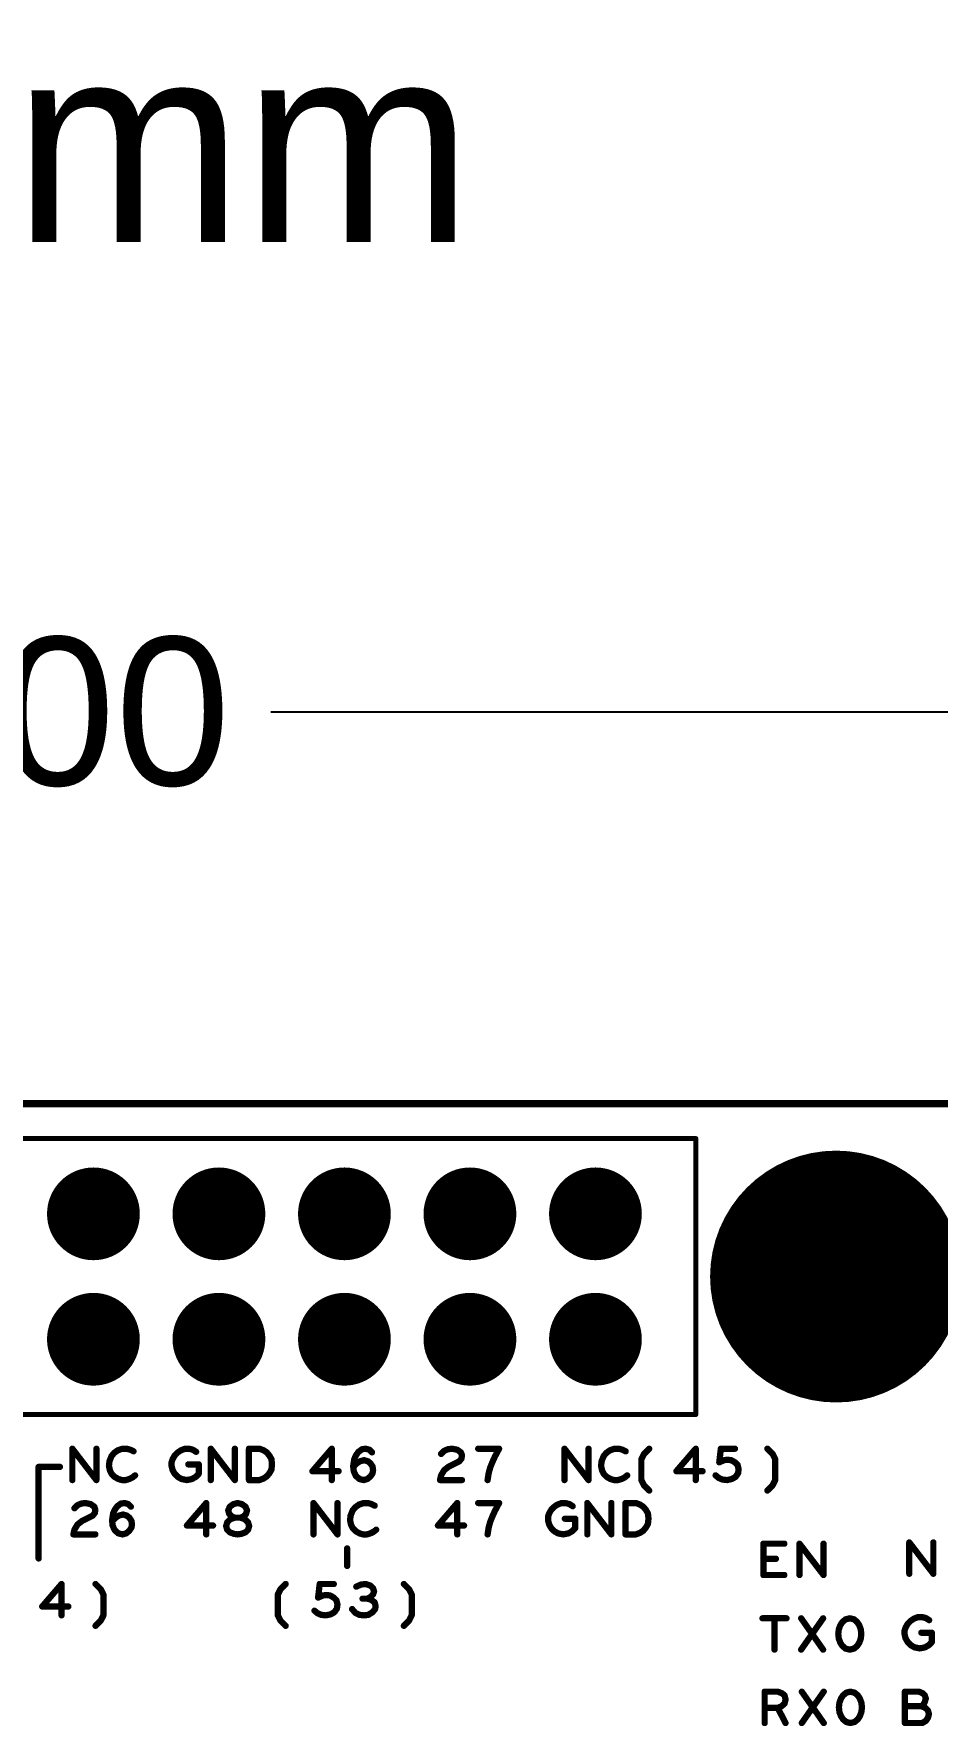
# Model space of a CAD drawing. Extents: x -12 to 107, y 8 to 106.
# Drawn here: x 46.26 to 64.55, y 71.89 to 106.17 of the extents above; entities that cross this region are included whole.
import ezdxf

# ---------------------------------------------------------------- set-up
doc = ezdxf.new("R2010")
doc.units = 0
doc.header["$MEASUREMENT"] = 0
doc.layers.get('0').update_dxf_attribs({"linetype": 'CONTINUOUS'})
doc.layers.get('Defpoints').update_dxf_attribs({"linetype": 'CONTINUOUS'})
doc.layers.add('SILK_TOP_ART', color=251, linetype='CONTINUOUS', true_color=0x636466)
doc.layers.add('SOLDER_TOP_ART', color=18, linetype='CONTINUOUS', true_color=0x000000)
doc.styles.get("Standard").update_dxf_attribs({"font": 'arial.ttf'})
doc.dimstyles.get("Standard").update_dxf_attribs({"dimtxt": 3, "dimasz": 3, "dimexe": 0.18, "dimexo": 0, "dimgap": 1, "dimtad": 0, "dimtih": 1, "dimtoh": 1, "dimzin": 0, "dimdsep": 46, "dimtxsty": 'Standard', "dimcen": 0.09, "dimadec": 0, "dimazin": 0, "dimtfac": 1, "dimtofl": 0, "dimtmove": 2, "dimatfit": 3, "dimfxl": 1, "dimtolj": 1, "dimtzin": 0, "dimarcsym": 0})

# ---------------------------------------------------------------- blocks, each defined once
blk = doc.blocks.new('ROUND_217')
at = {"const_width": 0.0508}
blk.add_lwpolyline([(-0.0254, 0, 1), (0.0254, 0, 1)], format="xyb", close=True, dxfattribs=at)
blk = doc.blocks.new('ROUND_162')
at = {"const_width": 0.0635}
blk.add_lwpolyline([(-0.03175, 0, 1), (0.03175, 0, 1)], format="xyb", close=True, dxfattribs=at)
blk = doc.blocks.new('ROUND_340')
at = {"const_width": 2.55}
blk.add_lwpolyline([(-1.275, 0, 1), (1.275, 0, 1)], format="xyb", close=True, dxfattribs=at)
blk = doc.blocks.new('ROUND_345')
at = {"const_width": 0.939}
blk.add_lwpolyline([(-0.4695, 0, 1), (0.4695, 0, 1)], format="xyb", close=True, dxfattribs=at)
blk = doc.blocks.new('*D166')
at = {"color": 0, "linetype": 'Continuous', "lineweight": -2, "transparency": 16777216}
for p, q in [((1, 82.462), (1, 92.608)), ((89, 82.462), (89, 92.608)), ((4, 92.428), (38.941, 92.428)), ((86, 92.428), (51.059, 92.428))]:
    blk.add_line(p, q, dxfattribs=at)
at = {"color": 0, "linetype": 'Continuous', "transparency": 16777216}
for points in [[(4, 92.928), (4, 91.928), (1, 92.428)], [(86, 92.928), (86, 91.928), (89, 92.428)]]:
    blk.add_solid(points, dxfattribs=at)
at = {"layer": 'Defpoints', "color": 0, "linetype": 'Continuous', "transparency": 16777216}
for p in [(89, 92.428), (1, 82.462), (89, 82.462)]:
    blk.add_point(p, dxfattribs=at)
at = {"color": 0, "linetype": 'Continuous', "transparency": 16777216, "insert": (45, 92.428), "char_height": 3, "attachment_point": 5}
blk.add_mtext('\\A1;88.00', dxfattribs=at)

msp = doc.modelspace()

# ---------------------------------------------------------------- linework, layer by layer
at = {"layer": 'SILK_TOP_ART'}
for points, const_width in [([(87, 84.5), (35, 84.5)], 0.1524), ([(7.338, 83.794), (59.662, 83.794)], 0.1016), ([(59.662, 83.794), (59.662, 78.206)], 0.1016), ([(59.662, 78.206), (7.338, 78.206)], 0.1016), ([(47.0434, 76.8783), (47.0434, 77.5133)], 0.127), ([(47.0434, 77.5133), (47.5302, 76.8783)], 0.127), ([(47.5302, 76.8783), (47.5302, 77.5133)], 0.127), ([(47.8901, 77.4286), (47.8371, 77.3651)], 0.127), ([(47.9641, 77.4815), (47.8901, 77.4286)], 0.127), ([(48.0594, 77.5133), (47.9641, 77.4815)], 0.127), ([(48.1441, 77.5133), (48.0594, 77.5133)], 0.127), ([(48.2181, 77.4921), (48.1441, 77.5133)], 0.127), ([(48.2816, 77.4604), (48.2181, 77.4921)], 0.127), ([(49.1151, 77.3757), (49.1786, 77.4392)], 0.127), ([(49.1786, 77.4392), (49.2421, 77.4815)], 0.127), ([(49.2421, 77.4815), (49.3268, 77.5133)], 0.127), ([(49.3268, 77.5133), (49.4009, 77.5133)], 0.127), ([(49.4009, 77.5133), (49.4855, 77.4921)], 0.127), ([(49.4855, 77.4921), (49.5491, 77.4498)], 0.127), ([(49.8454, 76.8783), (49.8454, 77.5133)], 0.127), ([(49.8454, 77.5133), (50.3322, 76.8783)], 0.127), ([(50.3322, 76.8783), (50.3322, 77.5133)], 0.127), ([(50.618, 76.8783), (50.618, 77.5133)], 0.127), ([(50.618, 77.5133), (50.8296, 77.5133)], 0.127), ([(50.8296, 77.5133), (50.9143, 77.4815)], 0.127), ([(50.9143, 77.4815), (50.9778, 77.4392)], 0.127), ([(50.9778, 77.4392), (51.0307, 77.3757)], 0.127), ([(52.2938, 77.5133), (51.9022, 77.0582)], 0.127), ([(52.2938, 76.8783), (52.2938, 77.5133)], 0.127), ([(52.7806, 77.3757), (52.8335, 77.4498)], 0.127), ([(52.8335, 77.4498), (52.9076, 77.5027)], 0.127), ([(52.9076, 77.5027), (52.9817, 77.5133)], 0.127), ([(52.9817, 77.5133), (53.0558, 77.4921)], 0.127), ([(53.0558, 77.4921), (53.1087, 77.4392)], 0.127), ([(54.5057, 77.4075), (54.5692, 77.471)], 0.127), ([(54.5692, 77.471), (54.6433, 77.5027)], 0.127), ([(54.6433, 77.5027), (54.728, 77.5133)], 0.127), ([(54.728, 77.5133), (54.8338, 77.4921)], 0.127), ([(54.8338, 77.4921), (54.9079, 77.4392)], 0.127), ([(54.9079, 77.4392), (54.9291, 77.3757)], 0.127), ([(55.6805, 77.5133), (55.2571, 77.5133)], 0.127), ([(55.5958, 77.3545), (55.6805, 77.5133)], 0.127), ([(57.0034, 76.8783), (57.0034, 77.5133)], 0.127), ([(57.0034, 77.5133), (57.4902, 76.8783)], 0.127), ([(57.4902, 76.8783), (57.4902, 77.5133)], 0.127), ([(57.8501, 77.4286), (57.7971, 77.3651)], 0.127), ([(57.9241, 77.4815), (57.8501, 77.4286)], 0.127), ([(58.0194, 77.5133), (57.9241, 77.4815)], 0.127), ([(58.1041, 77.5133), (58.0194, 77.5133)], 0.127), ([(58.1781, 77.4921), (58.1041, 77.5133)], 0.127), ([(58.2416, 77.4604), (58.1781, 77.4921)], 0.127), ([(58.5591, 77.3016), (58.6121, 77.4075)], 0.127), ([(58.6121, 77.4075), (58.7179, 77.5133)], 0.127), ([(59.6598, 77.5133), (59.2682, 77.0582)], 0.127), ([(59.6598, 76.8783), (59.6598, 77.5133)], 0.127), ([(60.1361, 77.2381), (60.1678, 77.5133)], 0.127), ([(60.1678, 77.5133), (60.4535, 77.5133)], 0.127), ([(61.2155, 77.4075), (61.1097, 77.5133)], 0.127), ([(61.2685, 77.3016), (61.2155, 77.4075)], 0.127), ([(46.7924, 77.145), (46.3606, 77.145)], 0.127), ([(46.3606, 77.145), (46.3606, 75.2908)], 0.127), ([(47.7948, 77.2593), (47.7842, 77.164)], 0.127), ([(47.7842, 77.164), (47.8054, 77.0688)], 0.127), ([(47.8371, 77.3651), (47.7948, 77.2593)], 0.127), ([(47.8054, 77.0688), (47.8371, 77.0053)], 0.127), ([(49.0516, 77.2381), (49.0728, 77.3016)], 0.127), ([(49.0516, 77.164), (49.0516, 77.2381)], 0.127), ([(49.0728, 77.0794), (49.0516, 77.164)], 0.127), ([(49.0728, 77.3016), (49.1151, 77.3757)], 0.127), ([(49.1151, 77.0053), (49.0728, 77.0794)], 0.127), ([(49.3903, 77.1958), (49.602, 77.1958)], 0.127), ([(49.602, 77.1958), (49.602, 77.0053)], 0.127), ([(51.0307, 77.3757), (51.0731, 77.3016)], 0.127), ([(51.0731, 77.09), (51.0307, 77.0159)], 0.127), ([(51.0731, 77.3016), (51.0836, 77.1958)], 0.127), ([(51.0836, 77.1958), (51.0731, 77.09)], 0.127), ([(51.9022, 77.0582), (52.4314, 77.0582)], 0.127), ([(52.7277, 77.164), (52.7489, 77.3016)], 0.127), ([(52.7277, 77.1429), (52.8018, 77.217)], 0.127), ([(52.7383, 77.0582), (52.7277, 77.164)], 0.127), ([(52.7806, 76.9629), (52.7383, 77.0582)], 0.127), ([(52.7489, 77.3016), (52.7806, 77.3757)], 0.127), ([(52.8018, 77.217), (52.8653, 77.2593)], 0.127), ([(52.8653, 77.2593), (52.95, 77.2805)], 0.127), ([(52.95, 77.2805), (53.0241, 77.2593)], 0.127), ([(53.0241, 77.2593), (53.077, 77.217)], 0.127), ([(53.077, 77.217), (53.1193, 77.1535)], 0.127), ([(53.1193, 77.1535), (53.1299, 77.0794)], 0.127), ([(53.1299, 77.0794), (53.1193, 77.0159)], 0.127), ([(54.5692, 77.0794), (54.5057, 76.9735)], 0.127), ([(54.6645, 77.1535), (54.5692, 77.0794)], 0.127), ([(54.8761, 77.2593), (54.6645, 77.1535)], 0.127), ([(54.9185, 77.3122), (54.8761, 77.2593)], 0.127), ([(54.9291, 77.3757), (54.9185, 77.3122)], 0.127), ([(55.4688, 77.0159), (55.5006, 77.1323)], 0.127), ([(55.5006, 77.1323), (55.5429, 77.2381)], 0.127), ([(55.5429, 77.2381), (55.5958, 77.3545)], 0.127), ([(57.7548, 77.2593), (57.7442, 77.164)], 0.127), ([(57.7442, 77.164), (57.7654, 77.0688)], 0.127), ([(57.7971, 77.3651), (57.7548, 77.2593)], 0.127), ([(57.7654, 77.0688), (57.7971, 77.0053)], 0.127), ([(58.5591, 76.8783), (58.5591, 77.3016)], 0.127), ([(59.2682, 77.0582), (59.7974, 77.0582)], 0.127), ([(60.2313, 77.2805), (60.1361, 77.2381)], 0.127), ([(60.3054, 77.291), (60.2313, 77.2805)], 0.127), ([(60.3795, 77.2805), (60.3054, 77.291)], 0.127), ([(60.4535, 77.2381), (60.3795, 77.2805)], 0.127), ([(60.5065, 77.1852), (60.4535, 77.2381)], 0.127), ([(60.5276, 77.1005), (60.5065, 77.1852)], 0.127), ([(60.5171, 77.0159), (60.5276, 77.1005)], 0.127), ([(61.2685, 76.8783), (61.2685, 77.3016)], 0.127), ([(47.8371, 77.0053), (47.9006, 76.9418)], 0.127), ([(47.9006, 76.9418), (47.9747, 76.8995)], 0.127), ([(47.9747, 76.8995), (48.0488, 76.8783)], 0.127), ([(48.0488, 76.8783), (48.1229, 76.8783)], 0.127), ([(48.1229, 76.8783), (48.197, 76.8995)], 0.127), ([(48.197, 76.8995), (48.2605, 76.9312)], 0.127), ([(48.2605, 76.9312), (48.3134, 76.9735)], 0.127), ([(49.1786, 76.9418), (49.1151, 77.0053)], 0.127), ([(49.2527, 76.8995), (49.1786, 76.9418)], 0.127), ([(49.3586, 76.8783), (49.2527, 76.8995)], 0.127), ([(49.4644, 76.8995), (49.3586, 76.8783)], 0.127), ([(49.5385, 76.9418), (49.4644, 76.8995)], 0.127), ([(49.602, 77.0053), (49.5385, 76.9418)], 0.127), ([(50.8296, 76.8783), (50.618, 76.8783)], 0.127), ([(50.9143, 76.91), (50.8296, 76.8783)], 0.127), ([(50.9778, 76.9524), (50.9143, 76.91)], 0.127), ([(51.0307, 77.0159), (50.9778, 76.9524)], 0.127), ([(52.8547, 76.8995), (52.7806, 76.9629)], 0.127), ([(52.9394, 76.8783), (52.8547, 76.8995)], 0.127), ([(53.0135, 76.8995), (52.9394, 76.8783)], 0.127), ([(53.077, 76.9524), (53.0135, 76.8995)], 0.127), ([(53.1193, 77.0159), (53.077, 76.9524)], 0.127), ([(54.5057, 76.9735), (54.4845, 76.8783)], 0.127), ([(54.4845, 76.8783), (54.9291, 76.8783)], 0.127), ([(55.4476, 76.8783), (55.4688, 77.0159)], 0.127), ([(57.7971, 77.0053), (57.8606, 76.9418)], 0.127), ([(57.8606, 76.9418), (57.9347, 76.8995)], 0.127), ([(57.9347, 76.8995), (58.0088, 76.8783)], 0.127), ([(58.0088, 76.8783), (58.0829, 76.8783)], 0.127), ([(58.0829, 76.8783), (58.157, 76.8995)], 0.127), ([(58.157, 76.8995), (58.2205, 76.9312)], 0.127), ([(58.2205, 76.9312), (58.2734, 76.9735)], 0.127), ([(58.6121, 76.7725), (58.5591, 76.8783)], 0.127), ([(58.7179, 76.6666), (58.6121, 76.7725)], 0.127), ([(60.062, 76.9735), (60.1255, 76.9206)], 0.127), ([(60.1255, 76.9206), (60.1995, 76.8889)], 0.127), ([(60.1995, 76.8889), (60.2948, 76.8783)], 0.127), ([(60.2948, 76.8783), (60.3901, 76.8995)], 0.127), ([(60.3901, 76.8995), (60.4641, 76.9418)], 0.127), ([(60.4641, 76.9418), (60.5171, 77.0159)], 0.127), ([(61.1097, 76.6666), (61.2155, 76.7725)], 0.127), ([(61.2155, 76.7725), (61.2685, 76.8783)], 0.127), ([(47.0857, 76.3075), (47.1492, 76.371)], 0.127), ([(47.1492, 76.371), (47.2233, 76.4027)], 0.127), ([(47.2233, 76.4027), (47.308, 76.4133)], 0.127), ([(47.308, 76.4133), (47.4138, 76.3921)], 0.127), ([(47.4138, 76.3921), (47.4879, 76.3392)], 0.127), ([(47.9535, 76.3498), (48.0276, 76.4027)], 0.127), ([(48.0276, 76.4027), (48.1017, 76.4133)], 0.127), ([(48.1017, 76.4133), (48.1758, 76.3921)], 0.127), ([(48.1758, 76.3921), (48.2287, 76.3392)], 0.127), ([(49.7538, 76.4133), (49.3622, 75.9582)], 0.127), ([(49.7538, 75.7783), (49.7538, 76.4133)], 0.127), ([(50.2301, 76.3392), (50.3041, 76.3921)], 0.127), ([(50.3041, 76.3921), (50.3888, 76.4133)], 0.127), ([(50.3888, 76.4133), (50.4735, 76.3921)], 0.127), ([(50.4735, 76.3921), (50.5475, 76.3392)], 0.127), ([(51.9234, 75.7783), (51.9234, 76.4133)], 0.127), ([(51.9234, 76.4133), (52.4102, 75.7783)], 0.127), ([(52.4102, 75.7783), (52.4102, 76.4133)], 0.127), ([(52.8441, 76.3815), (52.7701, 76.3286)], 0.127), ([(52.9394, 76.4133), (52.8441, 76.3815)], 0.127), ([(53.0241, 76.4133), (52.9394, 76.4133)], 0.127), ([(53.0981, 76.3921), (53.0241, 76.4133)], 0.127), ([(53.1616, 76.3604), (53.0981, 76.3921)], 0.127), ([(54.8338, 76.4133), (54.4422, 75.9582)], 0.127), ([(54.8338, 75.7783), (54.8338, 76.4133)], 0.127), ([(55.6805, 76.4133), (55.2571, 76.4133)], 0.127), ([(55.5958, 76.2545), (55.6805, 76.4133)], 0.127), ([(56.7986, 76.3392), (56.8621, 76.3815)], 0.127), ([(56.8621, 76.3815), (56.9468, 76.4133)], 0.127), ([(56.9468, 76.4133), (57.0209, 76.4133)], 0.127), ([(57.0209, 76.4133), (57.1055, 76.3921)], 0.127), ([(57.1055, 76.3921), (57.1691, 76.3498)], 0.127), ([(57.4654, 75.7783), (57.4654, 76.4133)], 0.127), ([(57.4654, 76.4133), (57.9522, 75.7783)], 0.127), ([(57.9522, 75.7783), (57.9522, 76.4133)], 0.127), ([(58.238, 75.7783), (58.238, 76.4133)], 0.127), ([(58.238, 76.4133), (58.4496, 76.4133)], 0.127), ([(58.4496, 76.4133), (58.5343, 76.3815)], 0.127), ([(58.5343, 76.3815), (58.5978, 76.3392)], 0.127), ([(47.2445, 76.0535), (47.1492, 75.9794)], 0.127), ([(47.4561, 76.1593), (47.2445, 76.0535)], 0.127), ([(47.4985, 76.2122), (47.4561, 76.1593)], 0.127), ([(47.4879, 76.3392), (47.5091, 76.2757)], 0.127), ([(47.5091, 76.2757), (47.4985, 76.2122)], 0.127), ([(47.8477, 76.064), (47.8689, 76.2016)], 0.127), ([(47.8477, 76.0429), (47.9218, 76.117)], 0.127), ([(47.8583, 75.9582), (47.8477, 76.064)], 0.127), ([(47.8689, 76.2016), (47.9006, 76.2757)], 0.127), ([(47.9006, 76.2757), (47.9535, 76.3498)], 0.127), ([(47.9218, 76.117), (47.9853, 76.1593)], 0.127), ([(47.9853, 76.1593), (48.07, 76.1805)], 0.127), ([(48.07, 76.1805), (48.1441, 76.1593)], 0.127), ([(48.1441, 76.1593), (48.197, 76.117)], 0.127), ([(48.197, 76.117), (48.2393, 76.0535)], 0.127), ([(48.2393, 76.0535), (48.2499, 75.9794)], 0.127), ([(50.2406, 76.0852), (50.1771, 76.0217)], 0.127), ([(50.1983, 76.2651), (50.2301, 76.3392)], 0.127), ([(50.2195, 76.191), (50.1983, 76.2651)], 0.127), ([(50.2724, 76.1381), (50.2195, 76.191)], 0.127), ([(50.3359, 76.117), (50.2406, 76.0852)], 0.127), ([(50.3359, 76.117), (50.2724, 76.1381)], 0.127), ([(50.4417, 76.117), (50.3359, 76.117)], 0.127), ([(50.4417, 76.117), (50.3359, 76.117)], 0.127), ([(50.5052, 76.1381), (50.4417, 76.117)], 0.127), ([(50.537, 76.0852), (50.4417, 76.117)], 0.127), ([(50.5581, 76.191), (50.5052, 76.1381)], 0.127), ([(50.6005, 76.0217), (50.537, 76.0852)], 0.127), ([(50.5475, 76.3392), (50.5793, 76.2651)], 0.127), ([(50.5793, 76.2651), (50.5581, 76.191)], 0.127), ([(52.6748, 76.1593), (52.6642, 76.064)], 0.127), ([(52.6642, 76.064), (52.6854, 75.9688)], 0.127), ([(52.7171, 76.2651), (52.6748, 76.1593)], 0.127), ([(52.7701, 76.3286), (52.7171, 76.2651)], 0.127), ([(55.4688, 75.9159), (55.5006, 76.0323)], 0.127), ([(55.5006, 76.0323), (55.5429, 76.1381)], 0.127), ([(55.5429, 76.1381), (55.5958, 76.2545)], 0.127), ([(56.6716, 76.1381), (56.6928, 76.2016)], 0.127), ([(56.6716, 76.064), (56.6716, 76.1381)], 0.127), ([(56.6928, 75.9794), (56.6716, 76.064)], 0.127), ([(56.6928, 76.2016), (56.7351, 76.2757)], 0.127), ([(56.7351, 76.2757), (56.7986, 76.3392)], 0.127), ([(57.0103, 76.0958), (57.222, 76.0958)], 0.127), ([(57.222, 76.0958), (57.222, 75.9053)], 0.127), ([(58.5978, 76.3392), (58.6507, 76.2757)], 0.127), ([(58.6507, 76.2757), (58.6931, 76.2016)], 0.127), ([(58.6931, 76.2016), (58.7036, 76.0958)], 0.127), ([(58.7036, 76.0958), (58.6931, 75.99)], 0.127), ([(47.0857, 75.8735), (47.0645, 75.7783)], 0.127), ([(47.0645, 75.7783), (47.5091, 75.7783)], 0.127), ([(47.1492, 75.9794), (47.0857, 75.8735)], 0.127), ([(47.9006, 75.8629), (47.8583, 75.9582)], 0.127), ([(47.9747, 75.7995), (47.9006, 75.8629)], 0.127), ([(48.0594, 75.7783), (47.9747, 75.7995)], 0.127), ([(48.1335, 75.7995), (48.0594, 75.7783)], 0.127), ([(48.197, 75.8524), (48.1335, 75.7995)], 0.127), ([(48.2393, 75.9159), (48.197, 75.8524)], 0.127), ([(48.2499, 75.9794), (48.2393, 75.9159)], 0.127), ([(49.3622, 75.9582), (49.8914, 75.9582)], 0.127), ([(50.1771, 76.0217), (50.156, 75.9476)], 0.127), ([(50.156, 75.9476), (50.1771, 75.8735)], 0.127), ([(50.1771, 75.8735), (50.2301, 75.8206)], 0.127), ([(50.2301, 75.8206), (50.3147, 75.7889)], 0.127), ([(50.3147, 75.7889), (50.3888, 75.7783)], 0.127), ([(50.3888, 75.7783), (50.4629, 75.7889)], 0.127), ([(50.4629, 75.7889), (50.5475, 75.8206)], 0.127), ([(50.5475, 75.8206), (50.6005, 75.8735)], 0.127), ([(50.6216, 75.9476), (50.6005, 76.0217)], 0.127), ([(50.6005, 75.8735), (50.6216, 75.9476)], 0.127), ([(52.6854, 75.9688), (52.7171, 75.9053)], 0.127), ([(52.7171, 75.9053), (52.7806, 75.8418)], 0.127), ([(52.7806, 75.8418), (52.8547, 75.7995)], 0.127), ([(52.8547, 75.7995), (52.9288, 75.7783)], 0.127), ([(52.9288, 75.7783), (53.0029, 75.7783)], 0.127), ([(53.0029, 75.7783), (53.077, 75.7995)], 0.127), ([(53.077, 75.7995), (53.1405, 75.8312)], 0.127), ([(53.1405, 75.8312), (53.1934, 75.8735)], 0.127), ([(54.4422, 75.9582), (54.9714, 75.9582)], 0.127), ([(55.4476, 75.7783), (55.4688, 75.9159)], 0.127), ([(56.7351, 75.9053), (56.6928, 75.9794)], 0.127), ([(56.7986, 75.8418), (56.7351, 75.9053)], 0.127), ([(56.8727, 75.7995), (56.7986, 75.8418)], 0.127), ([(56.9786, 75.7783), (56.8727, 75.7995)], 0.127), ([(57.0844, 75.7995), (56.9786, 75.7783)], 0.127), ([(57.1585, 75.8418), (57.0844, 75.7995)], 0.127), ([(57.222, 75.9053), (57.1585, 75.8418)], 0.127), ([(58.4496, 75.7783), (58.238, 75.7783)], 0.127), ([(58.5343, 75.81), (58.4496, 75.7783)], 0.127), ([(58.5978, 75.8524), (58.5343, 75.81)], 0.127), ([(58.6507, 75.9159), (58.5978, 75.8524)], 0.127), ([(58.6931, 75.99), (58.6507, 75.9159)], 0.127), ([(52.605, 75.1384), (52.605, 75.494)], 0.127), ([(61.0292, 74.9554), (61.0292, 75.5904)], 0.127), ([(61.0292, 75.5904), (61.4526, 75.5904)], 0.127), ([(61.7595, 74.9554), (61.7595, 75.5904)], 0.127), ([(61.7595, 75.5904), (62.2463, 74.9554)], 0.127), ([(62.2463, 74.9554), (62.2463, 75.5904)], 0.127), ([(63.982, 74.9808), (63.982, 75.6158)], 0.127), ([(63.982, 75.6158), (64.4688, 74.9808)], 0.127), ([(64.4688, 74.9808), (64.4688, 75.6158)], 0.127), ([(61.2832, 75.2835), (61.0292, 75.2835)], 0.127), ([(46.8252, 74.7733), (46.4336, 74.3182)], 0.127), ([(46.8252, 74.1383), (46.8252, 74.7733)], 0.127), ([(47.6189, 74.6675), (47.5131, 74.7733)], 0.127), ([(47.6719, 74.5616), (47.6189, 74.6675)], 0.127), ([(51.2025, 74.5616), (51.2555, 74.6675)], 0.127), ([(51.2555, 74.6675), (51.3613, 74.7733)], 0.127), ([(52.0175, 74.4981), (52.0492, 74.7733)], 0.127), ([(52.0492, 74.7733), (52.3349, 74.7733)], 0.127), ([(52.8853, 74.7627), (52.79, 74.7204)], 0.127), ([(52.9805, 74.7733), (52.8853, 74.7627)], 0.127), ([(53.0758, 74.7415), (52.9805, 74.7733)], 0.127), ([(53.1287, 74.6886), (53.0758, 74.7415)], 0.127), ([(53.1499, 74.6251), (53.1287, 74.6886)], 0.127), ([(53.8589, 74.6675), (53.7531, 74.7733)], 0.127), ([(53.9119, 74.5616), (53.8589, 74.6675)], 0.127), ([(61.4526, 74.9554), (61.0292, 74.9554)], 0.127), ([(46.4336, 74.3182), (46.9628, 74.3182)], 0.127), ([(47.6719, 74.1383), (47.6719, 74.5616)], 0.127), ([(51.2025, 74.1383), (51.2025, 74.5616)], 0.127), ([(52.1127, 74.5405), (52.0175, 74.4981)], 0.127), ([(52.1868, 74.551), (52.1127, 74.5405)], 0.127), ([(52.2609, 74.5405), (52.1868, 74.551)], 0.127), ([(52.3349, 74.4981), (52.2609, 74.5405)], 0.127), ([(52.3879, 74.4452), (52.3349, 74.4981)], 0.127), ([(52.409, 74.3605), (52.3879, 74.4452)], 0.127), ([(52.3985, 74.2759), (52.409, 74.3605)], 0.127), ([(53.0123, 74.477), (52.917, 74.477)], 0.127), ([(53.0123, 74.477), (53.0758, 74.5087)], 0.127), ([(53.0864, 74.4558), (53.0123, 74.477)], 0.127), ([(53.0758, 74.5087), (53.1287, 74.5616)], 0.127), ([(53.1605, 74.4029), (53.0864, 74.4558)], 0.127), ([(53.1287, 74.5616), (53.1499, 74.6251)], 0.127), ([(53.1816, 74.3288), (53.1605, 74.4029)], 0.127), ([(53.171, 74.2653), (53.1816, 74.3288)], 0.127), ([(53.9119, 74.1383), (53.9119, 74.5616)], 0.127), ([(47.5131, 73.9266), (47.6189, 74.0325)], 0.127), ([(47.6189, 74.0325), (47.6719, 74.1383)], 0.127), ([(51.2555, 74.0325), (51.2025, 74.1383)], 0.127), ([(51.3613, 73.9266), (51.2555, 74.0325)], 0.127), ([(51.9434, 74.2335), (52.0069, 74.1806)], 0.127), ([(52.0069, 74.1806), (52.0809, 74.1489)], 0.127), ([(52.0809, 74.1489), (52.1762, 74.1383)], 0.127), ([(52.1762, 74.1383), (52.2715, 74.1595)], 0.127), ([(52.2715, 74.1595), (52.3455, 74.2018)], 0.127), ([(52.3455, 74.2018), (52.3985, 74.2759)], 0.127), ([(52.7054, 74.2653), (52.7689, 74.1912)], 0.127), ([(52.7689, 74.1912), (52.8535, 74.1489)], 0.127), ([(52.8535, 74.1489), (52.9488, 74.1383)], 0.127), ([(52.9488, 74.1383), (53.0335, 74.1489)], 0.127), ([(53.0335, 74.1489), (53.1181, 74.2018)], 0.127), ([(53.1181, 74.2018), (53.171, 74.2653)], 0.127), ([(53.7531, 73.9266), (53.8589, 74.0325)], 0.127), ([(53.8589, 74.0325), (53.9119, 74.1383)], 0.127), ([(61.0102, 74.0791), (61.497, 74.0791)], 0.127), ([(61.2536, 74.0791), (61.2536, 73.4441)], 0.127), ([(61.7933, 73.4441), (62.2379, 74.0791)], 0.127), ([(61.7933, 74.0791), (62.2379, 73.4441)], 0.127), ([(62.6294, 74.005), (62.5871, 73.9415)], 0.127), ([(62.6929, 74.0579), (62.6294, 74.005)], 0.127), ([(62.7776, 74.0791), (62.6929, 74.0579)], 0.127), ([(62.8623, 74.0579), (62.7776, 74.0791)], 0.127), ([(62.9258, 74.005), (62.8623, 74.0579)], 0.127), ([(62.9681, 73.9415), (62.9258, 74.005)], 0.127), ([(63.9079, 73.8928), (63.9502, 73.9669)], 0.127), ([(63.9502, 73.9669), (64.0137, 74.0304)], 0.127), ([(64.0137, 74.0304), (64.0772, 74.0727)], 0.127), ([(64.0772, 74.0727), (64.1619, 74.1045)], 0.127), ([(64.1619, 74.1045), (64.236, 74.1045)], 0.127), ([(64.236, 74.1045), (64.3206, 74.0833)], 0.127), ([(64.3206, 74.0833), (64.3842, 74.041)], 0.127), ([(62.5553, 73.8568), (62.5448, 73.7616)], 0.127), ([(62.5448, 73.7616), (62.5553, 73.6663)], 0.127), ([(62.5871, 73.9415), (62.5553, 73.8568)], 0.127), ([(62.5553, 73.6663), (62.5871, 73.5817)], 0.127), ([(62.9999, 73.8568), (62.9681, 73.9415)], 0.127), ([(62.9681, 73.5817), (62.9999, 73.6663)], 0.127), ([(63.0104, 73.7616), (62.9999, 73.8568)], 0.127), ([(62.9999, 73.6663), (63.0104, 73.7616)], 0.127), ([(63.8867, 73.8293), (63.9079, 73.8928)], 0.127), ([(63.8867, 73.7552), (63.8867, 73.8293)], 0.127), ([(63.9079, 73.6706), (63.8867, 73.7552)], 0.127), ([(63.9502, 73.5965), (63.9079, 73.6706)], 0.127), ([(64.2254, 73.787), (64.4371, 73.787)], 0.127), ([(64.4371, 73.787), (64.4371, 73.5965)], 0.127), ([(62.5871, 73.5817), (62.6294, 73.5182)], 0.127), ([(62.6294, 73.5182), (62.6929, 73.4653)], 0.127), ([(62.6929, 73.4653), (62.7776, 73.4441)], 0.127), ([(62.7776, 73.4441), (62.8623, 73.4653)], 0.127), ([(62.8623, 73.4653), (62.9258, 73.5182)], 0.127), ([(62.9258, 73.5182), (62.9681, 73.5817)], 0.127), ([(64.0137, 73.533), (63.9502, 73.5965)], 0.127), ([(64.0878, 73.4907), (64.0137, 73.533)], 0.127), ([(64.1937, 73.4695), (64.0878, 73.4907)], 0.127), ([(64.2995, 73.4907), (64.1937, 73.4695)], 0.127), ([(64.3736, 73.533), (64.2995, 73.4907)], 0.127), ([(64.4371, 73.5965), (64.3736, 73.533)], 0.127), ([(61.0546, 71.9582), (61.0546, 72.5932)], 0.127), ([(61.0546, 72.5932), (61.3192, 72.5932)], 0.127), ([(61.3192, 72.2651), (61.0546, 72.2651)], 0.127), ([(61.3192, 72.5932), (61.4039, 72.5614)], 0.127), ([(61.3933, 72.2969), (61.3192, 72.2651)], 0.127), ([(61.3192, 72.2651), (61.478, 71.9582)], 0.127), ([(61.4568, 72.3498), (61.3933, 72.2969)], 0.127), ([(61.4039, 72.5614), (61.4568, 72.5191)], 0.127), ([(61.4568, 72.5191), (61.478, 72.4344)], 0.127), ([(61.478, 72.4344), (61.4568, 72.3498)], 0.127), ([(61.806, 71.9582), (62.2506, 72.5932)], 0.127), ([(61.806, 72.5932), (62.2506, 71.9582)], 0.127), ([(62.568, 72.3709), (62.5575, 72.2757)], 0.127), ([(62.5575, 72.2757), (62.568, 72.1804)], 0.127), ([(62.5998, 72.4556), (62.568, 72.3709)], 0.127), ([(62.6421, 72.5191), (62.5998, 72.4556)], 0.127), ([(62.7056, 72.572), (62.6421, 72.5191)], 0.127), ([(62.7903, 72.5932), (62.7056, 72.572)], 0.127), ([(62.875, 72.572), (62.7903, 72.5932)], 0.127), ([(62.9385, 72.5191), (62.875, 72.572)], 0.127), ([(62.9808, 72.4556), (62.9385, 72.5191)], 0.127), ([(63.0126, 72.3709), (62.9808, 72.4556)], 0.127), ([(63.0231, 72.2757), (63.0126, 72.3709)], 0.127), ([(63.0126, 72.1804), (63.0231, 72.2757)], 0.127), ([(64.1788, 72.5932), (63.8931, 72.5932)], 0.127), ([(63.8931, 72.5932), (63.8931, 71.9582)], 0.127), ([(64.2212, 72.2969), (63.8931, 72.2969)], 0.127), ([(64.2529, 72.5614), (64.1788, 72.5932)], 0.127), ([(64.2212, 72.2969), (64.2635, 72.3286)], 0.127), ([(64.2952, 72.2757), (64.2212, 72.2969)], 0.127), ([(64.2952, 72.5191), (64.2529, 72.5614)], 0.127), ([(64.2635, 72.3286), (64.2952, 72.3815)], 0.127), ([(64.3164, 72.4556), (64.2952, 72.5191)], 0.127), ([(64.2952, 72.3815), (64.3164, 72.4556)], 0.127), ([(64.3588, 72.2122), (64.2952, 72.2757)], 0.127), ([(62.568, 72.1804), (62.5998, 72.0958)], 0.127), ([(62.5998, 72.0958), (62.6421, 72.0323)], 0.127), ([(62.6421, 72.0323), (62.7056, 71.9794)], 0.127), ([(62.7056, 71.9794), (62.7903, 71.9582)], 0.127), ([(62.7903, 71.9582), (62.875, 71.9794)], 0.127), ([(62.875, 71.9794), (62.9385, 72.0323)], 0.127), ([(62.9385, 72.0323), (62.9808, 72.0958)], 0.127), ([(62.9808, 72.0958), (63.0126, 72.1804)], 0.127), ([(63.8931, 71.9582), (64.2423, 71.9582)], 0.127), ([(64.2423, 71.9582), (64.3164, 72.0005)], 0.127), ([(64.3164, 72.0005), (64.3588, 72.064)], 0.127), ([(64.3799, 72.1381), (64.3588, 72.2122)], 0.127), ([(64.3588, 72.064), (64.3799, 72.1381)], 0.127)]:
    msp.add_lwpolyline(points, dxfattribs=dict(at, const_width=const_width))
at = {"layer": 'SOLDER_TOP_ART', "const_width": 0.1524}
msp.add_lwpolyline([(87, 84.5), (35, 84.5)], dxfattribs=at)

# ---------------------------------------------------------------- block references
at = {"layer": 'SILK_TOP_ART'}
for name, p in [('ROUND_217', (59.662, 83.794)), ('ROUND_217', (59.662, 83.794)), ('ROUND_217', (59.662, 78.206)), ('ROUND_217', (59.662, 78.206)), ('ROUND_162', (47.0434, 77.5133)), ('ROUND_162', (47.5302, 77.5133)), ('ROUND_162', (47.8901, 77.4286)), ('ROUND_162', (47.9641, 77.4815)), ('ROUND_162', (48.0594, 77.5133)), ('ROUND_162', (48.1441, 77.5133)), ('ROUND_162', (48.2181, 77.4921)), ('ROUND_162', (48.2816, 77.4604)), ('ROUND_162', (49.1786, 77.4392)), ('ROUND_162', (49.2421, 77.4815)), ('ROUND_162', (49.3268, 77.5133)), ('ROUND_162', (49.4009, 77.5133)), ('ROUND_162', (49.4855, 77.4921)), ('ROUND_162', (49.5491, 77.4498)), ('ROUND_162', (49.8454, 77.5133)), ('ROUND_162', (50.3322, 77.5133)), ('ROUND_162', (50.618, 77.5133)), ('ROUND_162', (50.8296, 77.5133)), ('ROUND_162', (50.9143, 77.4815)), ('ROUND_162', (50.9778, 77.4392)), ('ROUND_162', (52.2938, 77.5133)), ('ROUND_162', (52.8335, 77.4498)), ('ROUND_162', (52.9076, 77.5027)), ('ROUND_162', (52.9817, 77.5133)), ('ROUND_162', (53.0558, 77.4921)), ('ROUND_162', (53.1087, 77.4392)), ('ROUND_162', (54.5057, 77.4075)), ('ROUND_162', (54.5692, 77.471)), ('ROUND_162', (54.6433, 77.5027)), ('ROUND_162', (54.728, 77.5133)), ('ROUND_162', (54.8338, 77.4921)), ('ROUND_162', (54.9079, 77.4392)), ('ROUND_162', (55.2571, 77.5133)), ('ROUND_162', (55.6805, 77.5133)), ('ROUND_162', (57.0034, 77.5133)), ('ROUND_162', (57.4902, 77.5133)), ('ROUND_162', (57.8501, 77.4286)), ('ROUND_162', (57.9241, 77.4815)), ('ROUND_162', (58.0194, 77.5133)), ('ROUND_162', (58.1041, 77.5133)), ('ROUND_162', (58.1781, 77.4921)), ('ROUND_162', (58.2416, 77.4604)), ('ROUND_162', (58.6121, 77.4075)), ('ROUND_162', (58.7179, 77.5133)), ('ROUND_162', (59.6598, 77.5133)), ('ROUND_162', (60.1678, 77.5133)), ('ROUND_162', (60.4535, 77.5133)), ('ROUND_162', (61.1097, 77.5133)), ('ROUND_162', (61.2155, 77.4075)), ('ROUND_162', (46.3606, 77.145)), ('ROUND_162', (46.7924, 77.145)), ('ROUND_162', (47.7842, 77.164)), ('ROUND_162', (47.7948, 77.2593)), ('ROUND_162', (47.8054, 77.0688)), ('ROUND_162', (47.8371, 77.3651)), ('ROUND_162', (49.0516, 77.2381)), ('ROUND_162', (49.0516, 77.164)), ('ROUND_162', (49.0728, 77.3016)), ('ROUND_162', (49.0728, 77.0794)), ('ROUND_162', (49.1151, 77.3757)), ('ROUND_162', (49.3903, 77.1958)), ('ROUND_162', (49.602, 77.1958)), ('ROUND_162', (51.0307, 77.3757)), ('ROUND_162', (51.0731, 77.3016)), ('ROUND_162', (51.0731, 77.09)), ('ROUND_162', (51.0836, 77.1958)), ('ROUND_162', (51.9022, 77.0582)), ('ROUND_162', (52.4314, 77.0582)), ('ROUND_162', (52.7277, 77.164)), ('ROUND_162', (52.7277, 77.1429)), ('ROUND_162', (52.7383, 77.0582)), ('ROUND_162', (52.7489, 77.3016)), ('ROUND_162', (52.7806, 77.3757)), ('ROUND_162', (52.8018, 77.217)), ('ROUND_162', (52.8653, 77.2593)), ('ROUND_162', (52.95, 77.2805)), ('ROUND_162', (53.0241, 77.2593)), ('ROUND_162', (53.077, 77.217)), ('ROUND_162', (53.1193, 77.1535)), ('ROUND_162', (53.1299, 77.0794)), ('ROUND_162', (54.5692, 77.0794)), ('ROUND_162', (54.6645, 77.1535)), ('ROUND_162', (54.8761, 77.2593)), ('ROUND_162', (54.9185, 77.3122)), ('ROUND_162', (54.9291, 77.3757)), ('ROUND_162', (55.5006, 77.1323)), ('ROUND_162', (55.5429, 77.2381)), ('ROUND_162', (55.5958, 77.3545)), ('ROUND_162', (57.7442, 77.164)), ('ROUND_162', (57.7548, 77.2593)), ('ROUND_162', (57.7654, 77.0688)), ('ROUND_162', (57.7971, 77.3651)), ('ROUND_162', (58.5591, 77.3016)), ('ROUND_162', (59.2682, 77.0582)), ('ROUND_162', (59.7974, 77.0582)), ('ROUND_162', (60.1361, 77.2381)), ('ROUND_162', (60.2313, 77.2805)), ('ROUND_162', (60.3054, 77.291)), ('ROUND_162', (60.3795, 77.2805)), ('ROUND_162', (60.4535, 77.2381)), ('ROUND_162', (60.5065, 77.1852)), ('ROUND_162', (60.5276, 77.1005)), ('ROUND_162', (61.2685, 77.3016)), ('ROUND_162', (47.0434, 76.8783)), ('ROUND_162', (47.5302, 76.8783)), ('ROUND_162', (47.8371, 77.0053)), ('ROUND_162', (47.9006, 76.9418)), ('ROUND_162', (47.9747, 76.8995)), ('ROUND_162', (48.0488, 76.8783)), ('ROUND_162', (48.1229, 76.8783)), ('ROUND_162', (48.197, 76.8995)), ('ROUND_162', (48.2605, 76.9312)), ('ROUND_162', (48.3134, 76.9735)), ('ROUND_162', (49.1151, 77.0053)), ('ROUND_162', (49.1786, 76.9418)), ('ROUND_162', (49.2527, 76.8995)), ('ROUND_162', (49.3586, 76.8783)), ('ROUND_162', (49.4644, 76.8995)), ('ROUND_162', (49.5385, 76.9418)), ('ROUND_162', (49.602, 77.0053)), ('ROUND_162', (49.8454, 76.8783)), ('ROUND_162', (50.3322, 76.8783)), ('ROUND_162', (50.618, 76.8783)), ('ROUND_162', (50.618, 76.8783)), ('ROUND_162', (50.8296, 76.8783)), ('ROUND_162', (50.9143, 76.91)), ('ROUND_162', (50.9778, 76.9524)), ('ROUND_162', (51.0307, 77.0159)), ('ROUND_162', (52.2938, 76.8783)), ('ROUND_162', (52.7806, 76.9629)), ('ROUND_162', (52.8547, 76.8995)), ('ROUND_162', (52.9394, 76.8783)), ('ROUND_162', (53.0135, 76.8995)), ('ROUND_162', (53.077, 76.9524)), ('ROUND_162', (53.1193, 77.0159)), ('ROUND_162', (54.4845, 76.8783)), ('ROUND_162', (54.5057, 76.9735)), ('ROUND_162', (54.9291, 76.8783)), ('ROUND_162', (55.4476, 76.8783)), ('ROUND_162', (55.4688, 77.0159)), ('ROUND_162', (57.0034, 76.8783)), ('ROUND_162', (57.4902, 76.8783)), ('ROUND_162', (57.7971, 77.0053)), ('ROUND_162', (57.8606, 76.9418)), ('ROUND_162', (57.9347, 76.8995)), ('ROUND_162', (58.0088, 76.8783)), ('ROUND_162', (58.0829, 76.8783)), ('ROUND_162', (58.157, 76.8995)), ('ROUND_162', (58.2205, 76.9312)), ('ROUND_162', (58.2734, 76.9735)), ('ROUND_162', (58.5591, 76.8783)), ('ROUND_162', (58.6121, 76.7725)), ('ROUND_162', (59.6598, 76.8783)), ('ROUND_162', (60.062, 76.9735)), ('ROUND_162', (60.1255, 76.9206)), ('ROUND_162', (60.1995, 76.8889)), ('ROUND_162', (60.2948, 76.8783)), ('ROUND_162', (60.3901, 76.8995)), ('ROUND_162', (60.4641, 76.9418)), ('ROUND_162', (60.5171, 77.0159)), ('ROUND_162', (61.2155, 76.7725)), ('ROUND_162', (61.2685, 76.8783)), ('ROUND_162', (47.1492, 76.371)), ('ROUND_162', (47.2233, 76.4027)), ('ROUND_162', (47.308, 76.4133)), ('ROUND_162', (47.4138, 76.3921)), ('ROUND_162', (48.0276, 76.4027)), ('ROUND_162', (48.1017, 76.4133)), ('ROUND_162', (48.1758, 76.3921)), ('ROUND_162', (49.7538, 76.4133)), ('ROUND_162', (50.3041, 76.3921)), ('ROUND_162', (50.3888, 76.4133)), ('ROUND_162', (50.4735, 76.3921)), ('ROUND_162', (51.9234, 76.4133)), ('ROUND_162', (52.4102, 76.4133)), ('ROUND_162', (52.8441, 76.3815)), ('ROUND_162', (52.9394, 76.4133)), ('ROUND_162', (53.0241, 76.4133)), ('ROUND_162', (53.0981, 76.3921)), ('ROUND_162', (54.8338, 76.4133)), ('ROUND_162', (55.2571, 76.4133)), ('ROUND_162', (55.6805, 76.4133)), ('ROUND_162', (56.8621, 76.3815)), ('ROUND_162', (56.9468, 76.4133)), ('ROUND_162', (57.0209, 76.4133)), ('ROUND_162', (57.1055, 76.3921)), ('ROUND_162', (57.4654, 76.4133)), ('ROUND_162', (57.9522, 76.4133)), ('ROUND_162', (58.238, 76.4133)), ('ROUND_162', (58.4496, 76.4133)), ('ROUND_162', (58.5343, 76.3815)), ('ROUND_162', (58.7179, 76.6666)), ('ROUND_162', (61.1097, 76.6666)), ('ROUND_162', (47.0857, 76.3075)), ('ROUND_162', (47.2445, 76.0535)), ('ROUND_162', (47.4561, 76.1593)), ('ROUND_162', (47.4879, 76.3392)), ('ROUND_162', (47.4985, 76.2122)), ('ROUND_162', (47.5091, 76.2757)), ('ROUND_162', (47.8477, 76.064)), ('ROUND_162', (47.8477, 76.0429)), ('ROUND_162', (47.8689, 76.2016)), ('ROUND_162', (47.9006, 76.2757)), ('ROUND_162', (47.9218, 76.117)), ('ROUND_162', (47.9535, 76.3498)), ('ROUND_162', (47.9853, 76.1593)), ('ROUND_162', (48.07, 76.1805)), ('ROUND_162', (48.1441, 76.1593)), ('ROUND_162', (48.197, 76.117)), ('ROUND_162', (48.2287, 76.3392)), ('ROUND_162', (48.2393, 76.0535)), ('ROUND_162', (50.1983, 76.2651)), ('ROUND_162', (50.2195, 76.191)), ('ROUND_162', (50.2301, 76.3392)), ('ROUND_162', (50.2406, 76.0852)), ('ROUND_162', (50.2724, 76.1381)), ('ROUND_162', (50.3359, 76.117)), ('ROUND_162', (50.3359, 76.117)), ('ROUND_162', (50.4417, 76.117)), ('ROUND_162', (50.4417, 76.117)), ('ROUND_162', (50.5052, 76.1381)), ('ROUND_162', (50.537, 76.0852)), ('ROUND_162', (50.5475, 76.3392)), ('ROUND_162', (50.5581, 76.191)), ('ROUND_162', (50.5793, 76.2651)), ('ROUND_162', (52.6642, 76.064)), ('ROUND_162', (52.6748, 76.1593)), ('ROUND_162', (52.7171, 76.2651)), ('ROUND_162', (52.7701, 76.3286)), ('ROUND_162', (53.1616, 76.3604)), ('ROUND_162', (55.5006, 76.0323)), ('ROUND_162', (55.5429, 76.1381)), ('ROUND_162', (55.5958, 76.2545)), ('ROUND_162', (56.6716, 76.1381)), ('ROUND_162', (56.6716, 76.064)), ('ROUND_162', (56.6928, 76.2016)), ('ROUND_162', (56.7351, 76.2757)), ('ROUND_162', (56.7986, 76.3392)), ('ROUND_162', (57.0103, 76.0958)), ('ROUND_162', (57.1691, 76.3498)), ('ROUND_162', (57.222, 76.0958)), ('ROUND_162', (58.5978, 76.3392)), ('ROUND_162', (58.6507, 76.2757)), ('ROUND_162', (58.6931, 76.2016)), ('ROUND_162', (58.7036, 76.0958)), ('ROUND_162', (47.0645, 75.7783)), ('ROUND_162', (47.0857, 75.8735)), ('ROUND_162', (47.1492, 75.9794)), ('ROUND_162', (47.5091, 75.7783)), ('ROUND_162', (47.8583, 75.9582)), ('ROUND_162', (47.9006, 75.8629)), ('ROUND_162', (47.9747, 75.7995)), ('ROUND_162', (48.0594, 75.7783)), ('ROUND_162', (48.1335, 75.7995)), ('ROUND_162', (48.197, 75.8524)), ('ROUND_162', (48.2393, 75.9159)), ('ROUND_162', (48.2499, 75.9794)), ('ROUND_162', (49.3622, 75.9582)), ('ROUND_162', (49.7538, 75.7783)), ('ROUND_162', (49.8914, 75.9582)), ('ROUND_162', (50.156, 75.9476)), ('ROUND_162', (50.1771, 76.0217)), ('ROUND_162', (50.1771, 75.8735)), ('ROUND_162', (50.2301, 75.8206)), ('ROUND_162', (50.3147, 75.7889)), ('ROUND_162', (50.3888, 75.7783)), ('ROUND_162', (50.3888, 75.7783)), ('ROUND_162', (50.4629, 75.7889)), ('ROUND_162', (50.5475, 75.8206)), ('ROUND_162', (50.6005, 76.0217)), ('ROUND_162', (50.6005, 75.8735)), ('ROUND_162', (50.6216, 75.9476)), ('ROUND_162', (51.9234, 75.7783)), ('ROUND_162', (52.4102, 75.7783)), ('ROUND_162', (52.6854, 75.9688)), ('ROUND_162', (52.7171, 75.9053)), ('ROUND_162', (52.7806, 75.8418)), ('ROUND_162', (52.8547, 75.7995)), ('ROUND_162', (52.9288, 75.7783)), ('ROUND_162', (53.0029, 75.7783)), ('ROUND_162', (53.077, 75.7995)), ('ROUND_162', (53.1405, 75.8312)), ('ROUND_162', (53.1934, 75.8735)), ('ROUND_162', (54.4422, 75.9582)), ('ROUND_162', (54.8338, 75.7783)), ('ROUND_162', (54.9714, 75.9582)), ('ROUND_162', (55.4476, 75.7783)), ('ROUND_162', (55.4688, 75.9159)), ('ROUND_162', (56.6928, 75.9794)), ('ROUND_162', (56.7351, 75.9053)), ('ROUND_162', (56.7986, 75.8418)), ('ROUND_162', (56.8727, 75.7995)), ('ROUND_162', (56.9786, 75.7783)), ('ROUND_162', (57.0844, 75.7995)), ('ROUND_162', (57.1585, 75.8418)), ('ROUND_162', (57.222, 75.9053)), ('ROUND_162', (57.4654, 75.7783)), ('ROUND_162', (57.9522, 75.7783)), ('ROUND_162', (58.238, 75.7783)), ('ROUND_162', (58.238, 75.7783)), ('ROUND_162', (58.4496, 75.7783)), ('ROUND_162', (58.5343, 75.81)), ('ROUND_162', (58.5978, 75.8524)), ('ROUND_162', (58.6507, 75.9159)), ('ROUND_162', (58.6931, 75.99)), ('ROUND_162', (52.605, 75.494)), ('ROUND_162', (61.0292, 75.5904)), ('ROUND_162', (61.4526, 75.5904)), ('ROUND_162', (61.7595, 75.5904)), ('ROUND_162', (62.2463, 75.5904)), ('ROUND_162', (63.982, 75.6158)), ('ROUND_162', (64.4688, 75.6158)), ('ROUND_162', (46.3606, 75.2908)), ('ROUND_162', (52.605, 75.1384)), ('ROUND_162', (61.0292, 75.2835)), ('ROUND_162', (61.2832, 75.2835)), ('ROUND_162', (46.8252, 74.7733)), ('ROUND_162', (47.5131, 74.7733)), ('ROUND_162', (47.6189, 74.6675)), ('ROUND_162', (51.2555, 74.6675)), ('ROUND_162', (51.3613, 74.7733)), ('ROUND_162', (52.0492, 74.7733)), ('ROUND_162', (52.3349, 74.7733)), ('ROUND_162', (52.79, 74.7204)), ('ROUND_162', (52.8853, 74.7627)), ('ROUND_162', (52.9805, 74.7733)), ('ROUND_162', (53.0758, 74.7415)), ('ROUND_162', (53.1287, 74.6886)), ('ROUND_162', (53.7531, 74.7733)), ('ROUND_162', (53.8589, 74.6675)), ('ROUND_162', (61.0292, 74.9554)), ('ROUND_162', (61.4526, 74.9554)), ('ROUND_162', (61.7595, 74.9554)), ('ROUND_162', (62.2463, 74.9554)), ('ROUND_162', (63.982, 74.9808)), ('ROUND_162', (64.4688, 74.9808)), ('ROUND_162', (46.4336, 74.3182)), ('ROUND_162', (46.9628, 74.3182)), ('ROUND_162', (47.6719, 74.5616)), ('ROUND_162', (51.2025, 74.5616)), ('ROUND_162', (52.0175, 74.4981)), ('ROUND_162', (52.1127, 74.5405)), ('ROUND_162', (52.1868, 74.551)), ('ROUND_162', (52.2609, 74.5405)), ('ROUND_162', (52.3349, 74.4981)), ('ROUND_162', (52.3879, 74.4452)), ('ROUND_162', (52.409, 74.3605)), ('ROUND_162', (52.917, 74.477)), ('ROUND_162', (53.0123, 74.477)), ('ROUND_162', (53.0123, 74.477)), ('ROUND_162', (53.0758, 74.5087)), ('ROUND_162', (53.0864, 74.4558)), ('ROUND_162', (53.1287, 74.5616)), ('ROUND_162', (53.1499, 74.6251)), ('ROUND_162', (53.1605, 74.4029)), ('ROUND_162', (53.1816, 74.3288)), ('ROUND_162', (53.9119, 74.5616)), ('ROUND_162', (46.8252, 74.1383)), ('ROUND_162', (47.6189, 74.0325)), ('ROUND_162', (47.6719, 74.1383)), ('ROUND_162', (51.2025, 74.1383)), ('ROUND_162', (51.2555, 74.0325)), ('ROUND_162', (51.9434, 74.2335)), ('ROUND_162', (52.0069, 74.1806)), ('ROUND_162', (52.0809, 74.1489)), ('ROUND_162', (52.1762, 74.1383)), ('ROUND_162', (52.2715, 74.1595)), ('ROUND_162', (52.3455, 74.2018)), ('ROUND_162', (52.3985, 74.2759)), ('ROUND_162', (52.7054, 74.2653)), ('ROUND_162', (52.7689, 74.1912)), ('ROUND_162', (52.8535, 74.1489)), ('ROUND_162', (52.9488, 74.1383)), ('ROUND_162', (53.0335, 74.1489)), ('ROUND_162', (53.1181, 74.2018)), ('ROUND_162', (53.171, 74.2653)), ('ROUND_162', (53.8589, 74.0325)), ('ROUND_162', (53.9119, 74.1383)), ('ROUND_162', (61.0102, 74.0791)), ('ROUND_162', (61.2536, 74.0791)), ('ROUND_162', (61.497, 74.0791)), ('ROUND_162', (61.7933, 74.0791)), ('ROUND_162', (62.2379, 74.0791)), ('ROUND_162', (62.6294, 74.005)), ('ROUND_162', (62.6929, 74.0579)), ('ROUND_162', (62.7776, 74.0791)), ('ROUND_162', (62.7776, 74.0791)), ('ROUND_162', (62.8623, 74.0579)), ('ROUND_162', (62.9258, 74.005)), ('ROUND_162', (63.9502, 73.9669)), ('ROUND_162', (64.0137, 74.0304)), ('ROUND_162', (64.0772, 74.0727)), ('ROUND_162', (64.1619, 74.1045)), ('ROUND_162', (64.236, 74.1045)), ('ROUND_162', (64.3206, 74.0833)), ('ROUND_162', (64.3842, 74.041)), ('ROUND_162', (47.5131, 73.9266)), ('ROUND_162', (51.3613, 73.9266)), ('ROUND_162', (53.7531, 73.9266)), ('ROUND_162', (62.5448, 73.7616)), ('ROUND_162', (62.5553, 73.8568)), ('ROUND_162', (62.5553, 73.6663)), ('ROUND_162', (62.5871, 73.9415)), ('ROUND_162', (62.9681, 73.9415)), ('ROUND_162', (62.9999, 73.8568)), ('ROUND_162', (62.9999, 73.6663)), ('ROUND_162', (63.0104, 73.7616)), ('ROUND_162', (63.8867, 73.8293)), ('ROUND_162', (63.8867, 73.7552)), ('ROUND_162', (63.9079, 73.8928)), ('ROUND_162', (63.9079, 73.6706)), ('ROUND_162', (64.2254, 73.787)), ('ROUND_162', (64.4371, 73.787)), ('ROUND_162', (61.2536, 73.4441)), ('ROUND_162', (61.7933, 73.4441)), ('ROUND_162', (62.2379, 73.4441)), ('ROUND_162', (62.5871, 73.5817)), ('ROUND_162', (62.6294, 73.5182)), ('ROUND_162', (62.6929, 73.4653)), ('ROUND_162', (62.7776, 73.4441)), ('ROUND_162', (62.8623, 73.4653)), ('ROUND_162', (62.9258, 73.5182)), ('ROUND_162', (62.9681, 73.5817)), ('ROUND_162', (63.9502, 73.5965)), ('ROUND_162', (64.0137, 73.533)), ('ROUND_162', (64.0878, 73.4907)), ('ROUND_162', (64.1937, 73.4695)), ('ROUND_162', (64.2995, 73.4907)), ('ROUND_162', (64.3736, 73.533)), ('ROUND_162', (64.4371, 73.5965)), ('ROUND_162', (61.0546, 72.5932)), ('ROUND_162', (61.0546, 72.2651)), ('ROUND_162', (61.3192, 72.5932)), ('ROUND_162', (61.3192, 72.2651)), ('ROUND_162', (61.3192, 72.2651)), ('ROUND_162', (61.3933, 72.2969)), ('ROUND_162', (61.4039, 72.5614)), ('ROUND_162', (61.4568, 72.5191)), ('ROUND_162', (61.4568, 72.3498)), ('ROUND_162', (61.478, 72.4344)), ('ROUND_162', (61.806, 72.5932)), ('ROUND_162', (62.2506, 72.5932)), ('ROUND_162', (62.5575, 72.2757)), ('ROUND_162', (62.568, 72.3709)), ('ROUND_162', (62.5998, 72.4556)), ('ROUND_162', (62.6421, 72.5191)), ('ROUND_162', (62.7056, 72.572)), ('ROUND_162', (62.7903, 72.5932)), ('ROUND_162', (62.7903, 72.5932)), ('ROUND_162', (62.875, 72.572)), ('ROUND_162', (62.9385, 72.5191)), ('ROUND_162', (62.9808, 72.4556)), ('ROUND_162', (63.0126, 72.3709)), ('ROUND_162', (63.0231, 72.2757)), ('ROUND_162', (63.8931, 72.5932)), ('ROUND_162', (63.8931, 72.2969)), ('ROUND_162', (64.1788, 72.5932)), ('ROUND_162', (64.2212, 72.2969)), ('ROUND_162', (64.2212, 72.2969)), ('ROUND_162', (64.2529, 72.5614)), ('ROUND_162', (64.2635, 72.3286)), ('ROUND_162', (64.2952, 72.5191)), ('ROUND_162', (64.2952, 72.3815)), ('ROUND_162', (64.2952, 72.2757)), ('ROUND_162', (64.3164, 72.4556)), ('ROUND_162', (61.0546, 71.9582)), ('ROUND_162', (61.478, 71.9582)), ('ROUND_162', (61.806, 71.9582)), ('ROUND_162', (62.2506, 71.9582)), ('ROUND_162', (62.568, 72.1804)), ('ROUND_162', (62.5998, 72.0958)), ('ROUND_162', (62.6421, 72.0323)), ('ROUND_162', (62.7056, 71.9794)), ('ROUND_162', (62.7903, 71.9582)), ('ROUND_162', (62.875, 71.9794)), ('ROUND_162', (62.9385, 72.0323)), ('ROUND_162', (62.9808, 72.0958)), ('ROUND_162', (63.0126, 72.1804)), ('ROUND_162', (63.8931, 71.9582)), ('ROUND_162', (64.2423, 71.9582)), ('ROUND_162', (64.3164, 72.0005)), ('ROUND_162', (64.3588, 72.2122)), ('ROUND_162', (64.3588, 72.064)), ('ROUND_162', (64.3799, 72.1381))]:
    msp.add_blockref(name, p, dxfattribs=at)
at = {"layer": 'SOLDER_TOP_ART'}
for name, p in [('ROUND_340', (62.5, 81)), ('ROUND_345', (47.47, 82.27)), ('ROUND_345', (50.01, 82.27)), ('ROUND_345', (52.55, 82.27)), ('ROUND_345', (55.09, 82.27)), ('ROUND_345', (57.63, 82.27)), ('ROUND_345', (47.47, 79.73)), ('ROUND_345', (50.01, 79.73)), ('ROUND_345', (52.55, 79.73)), ('ROUND_345', (55.09, 79.73)), ('ROUND_345', (57.63, 79.73))]:
    msp.add_blockref(name, p, dxfattribs=at)

# ---------------------------------------------------------------- texts
at = {"linetype": 'Continuous'}
msp.add_text('Unit:mm', height=4, dxfattribs=at).set_placement((34.355793, 101.954496))

# ---------------------------------------------------------------- dimensions: what is measured, and where the dimension line sits
dim = msp.add_linear_dim(base=(89, 92.428403), p1=(1, 82.4619), p2=(89, 82.4619), dimstyle='Standard', dxfattribs=at)
dim.commit()
dim.dimension.update_dxf_attribs({"geometry": '*D166', "text_midpoint": (45, 92.428403)})

doc.saveas('drawing.dxf')
